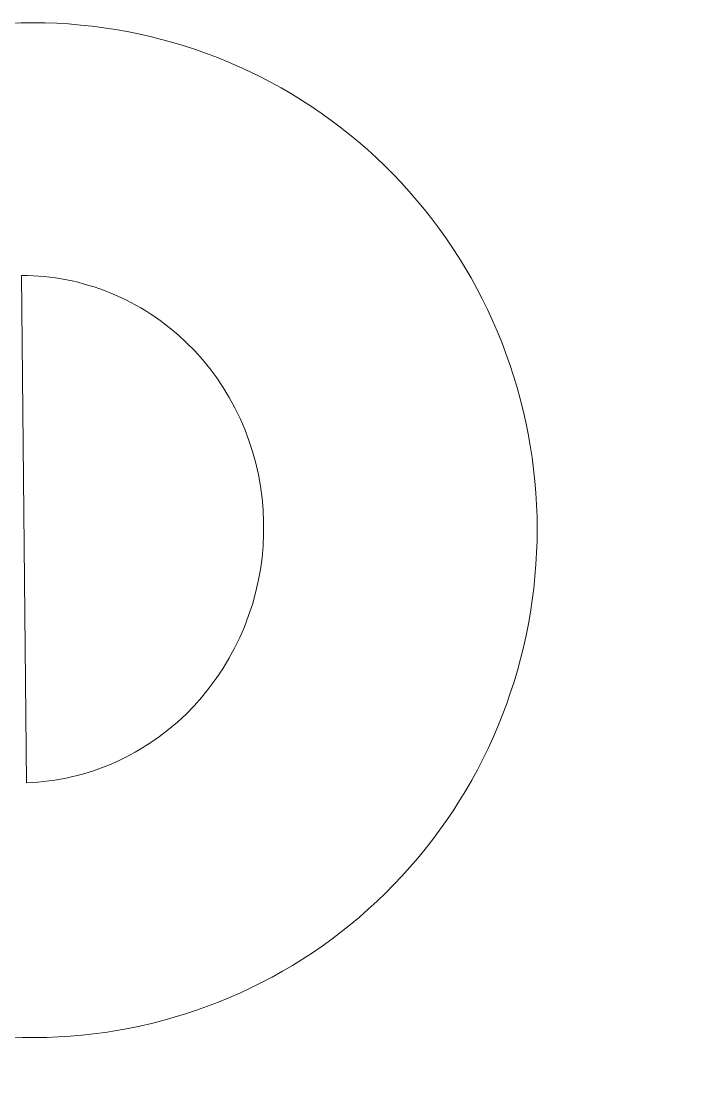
# Model space of a CAD drawing. Header units: inches. Extents: x 542787 to 543192, y 9574025 to 9574373.
# Drawn here: x 543040.66929 to 543040.67903, y 9574119.62879 to 9574119.64435 of the extents above; entities that cross this region are included whole.
import ezdxf

# ---------------------------------------------------------------- set-up
doc = ezdxf.new("R2010")
doc.units = ezdxf.units.IN
doc.header["$MEASUREMENT"] = 0
doc.layers.add('I-ARQ', color=8, linetype='Continuous')
doc.layers.add('I-ESGOTO', color=6, linetype='Continuous')

# ---------------------------------------------------------------- blocks, each defined once
blk = doc.blocks.new('*U158')
at = {"color": 2}
blk.add_wipeout([(0.020128, 0.020128), (1.455773, -1.415517), (1.415517, -1.455773), (-0.020128, -0.020128)], dxfattribs=at)

msp = doc.modelspace()

# ---------------------------------------------------------------- linework, layer by layer
at = {"layer": 'I-ARQ', "lineweight": 5}
for points, knots in [([(543040.669489, 9574119.629494), (543040.669489, 9574119.629494), (543040.669311, 9574119.629495), (543040.669311, 9574119.629495), (543040.669311, 9574119.629495), (543040.669311, 9574119.629495), (543040.669134, 9574119.629501), (543040.669134, 9574119.629501), (543040.669134, 9574119.629501), (543040.669134, 9574119.629501), (543040.668957, 9574119.629511), (543040.668957, 9574119.629511), (543040.668957, 9574119.629511), (543040.668957, 9574119.629511), (543040.66878, 9574119.629526), (543040.66878, 9574119.629526), (543040.66878, 9574119.629526), (543040.66878, 9574119.629526), (543040.668604, 9574119.629544), (543040.668604, 9574119.629544), (543040.668604, 9574119.629544), (543040.668604, 9574119.629544), (543040.668429, 9574119.629567), (543040.668429, 9574119.629567), (543040.668429, 9574119.629567), (543040.668429, 9574119.629567), (543040.668253, 9574119.629594), (543040.668253, 9574119.629594), (543040.668253, 9574119.629594), (543040.668253, 9574119.629594), (543040.668078, 9574119.629625), (543040.668078, 9574119.629625), (543040.668078, 9574119.629625), (543040.668078, 9574119.629625), (543040.667904, 9574119.629661), (543040.667904, 9574119.629661), (543040.667904, 9574119.629661), (543040.667904, 9574119.629661), (543040.667731, 9574119.629699), (543040.667731, 9574119.629699), (543040.667731, 9574119.629699), (543040.667731, 9574119.629699), (543040.667559, 9574119.629744), (543040.667559, 9574119.629744), (543040.667559, 9574119.629744), (543040.667559, 9574119.629744), (543040.667388, 9574119.629792), (543040.667388, 9574119.629792), (543040.667388, 9574119.629792), (543040.667388, 9574119.629792), (543040.667218, 9574119.629843), (543040.667218, 9574119.629843), (543040.667218, 9574119.629843), (543040.667218, 9574119.629843), (543040.66705, 9574119.629899), (543040.66705, 9574119.629899), (543040.66705, 9574119.629899), (543040.66705, 9574119.629899), (543040.666883, 9574119.629959), (543040.666883, 9574119.629959), (543040.666883, 9574119.629959), (543040.666883, 9574119.629959), (543040.666717, 9574119.630022), (543040.666717, 9574119.630022), (543040.666717, 9574119.630022), (543040.666717, 9574119.630022), (543040.666553, 9574119.63009), (543040.666553, 9574119.63009), (543040.666553, 9574119.63009), (543040.666553, 9574119.63009), (543040.666391, 9574119.630161), (543040.666391, 9574119.630161), (543040.666391, 9574119.630161), (543040.666391, 9574119.630161), (543040.666231, 9574119.630237), (543040.666231, 9574119.630237), (543040.666231, 9574119.630237), (543040.666231, 9574119.630237), (543040.666072, 9574119.630316), (543040.666072, 9574119.630316), (543040.666072, 9574119.630316), (543040.666072, 9574119.630316), (543040.665916, 9574119.630398), (543040.665916, 9574119.630398), (543040.665916, 9574119.630398), (543040.665916, 9574119.630398), (543040.665761, 9574119.630485), (543040.665761, 9574119.630485), (543040.665761, 9574119.630485), (543040.665761, 9574119.630485), (543040.665609, 9574119.630575), (543040.665609, 9574119.630575), (543040.665609, 9574119.630575), (543040.665609, 9574119.630575), (543040.665458, 9574119.630669), (543040.665458, 9574119.630669), (543040.665458, 9574119.630669), (543040.665458, 9574119.630669), (543040.66531, 9574119.630766), (543040.66531, 9574119.630766), (543040.66531, 9574119.630766), (543040.66531, 9574119.630766), (543040.665165, 9574119.630866), (543040.665165, 9574119.630866), (543040.665165, 9574119.630866), (543040.665165, 9574119.630866), (543040.665022, 9574119.63097), (543040.665022, 9574119.63097), (543040.665022, 9574119.63097), (543040.665022, 9574119.63097), (543040.664882, 9574119.631077), (543040.664882, 9574119.631077), (543040.664882, 9574119.631077), (543040.664882, 9574119.631077), (543040.664745, 9574119.631187), (543040.664745, 9574119.631187), (543040.664745, 9574119.631187), (543040.664745, 9574119.631187), (543040.664609, 9574119.631301), (543040.664609, 9574119.631301), (543040.664609, 9574119.631301), (543040.664609, 9574119.631301), (543040.664478, 9574119.631417), (543040.664478, 9574119.631417), (543040.664478, 9574119.631417), (543040.664478, 9574119.631417), (543040.664349, 9574119.631536), (543040.664349, 9574119.631536), (543040.664349, 9574119.631536), (543040.664349, 9574119.631536), (543040.664222, 9574119.631658), (543040.664222, 9574119.631658), (543040.664222, 9574119.631658), (543040.664222, 9574119.631658), (543040.664099, 9574119.631783), (543040.664099, 9574119.631783), (543040.664099, 9574119.631783), (543040.664099, 9574119.631783), (543040.663979, 9574119.631911), (543040.663979, 9574119.631911), (543040.663979, 9574119.631911), (543040.663979, 9574119.631911), (543040.663862, 9574119.632041), (543040.663862, 9574119.632041), (543040.663862, 9574119.632041), (543040.663862, 9574119.632041), (543040.663749, 9574119.632175), (543040.663749, 9574119.632175), (543040.663749, 9574119.632175), (543040.663749, 9574119.632175), (543040.663638, 9574119.632309), (543040.663638, 9574119.632309), (543040.663638, 9574119.632309), (543040.663638, 9574119.632309), (543040.663531, 9574119.632447), (543040.663531, 9574119.632447), (543040.663531, 9574119.632447), (543040.663531, 9574119.632447), (543040.663427, 9574119.632587), (543040.663427, 9574119.632587), (543040.663427, 9574119.632587), (543040.663427, 9574119.632587), (543040.663327, 9574119.63273), (543040.663327, 9574119.63273), (543040.663327, 9574119.63273), (543040.663327, 9574119.63273), (543040.66323, 9574119.632875), (543040.66323, 9574119.632875), (543040.66323, 9574119.632875), (543040.66323, 9574119.632875), (543040.663137, 9574119.63302), (543040.663137, 9574119.63302), (543040.663137, 9574119.63302), (543040.663137, 9574119.63302), (543040.663047, 9574119.633169), (543040.663047, 9574119.633169), (543040.663047, 9574119.633169), (543040.663047, 9574119.633169), (543040.662961, 9574119.63332), (543040.662961, 9574119.63332), (543040.662961, 9574119.63332), (543040.662961, 9574119.63332), (543040.662879, 9574119.633471), (543040.662879, 9574119.633471), (543040.662879, 9574119.633471), (543040.662879, 9574119.633471), (543040.6628, 9574119.633625), (543040.6628, 9574119.633625), (543040.6628, 9574119.633625), (543040.6628, 9574119.633625), (543040.662724, 9574119.63378), (543040.662724, 9574119.63378), (543040.662724, 9574119.63378), (543040.662724, 9574119.63378), (543040.662653, 9574119.633937), (543040.662653, 9574119.633937), (543040.662653, 9574119.633937), (543040.662653, 9574119.633937), (543040.662585, 9574119.634095), (543040.662585, 9574119.634095), (543040.662585, 9574119.634095), (543040.662585, 9574119.634095), (543040.662521, 9574119.634256), (543040.662521, 9574119.634256), (543040.662521, 9574119.634256), (543040.662521, 9574119.634256), (543040.662461, 9574119.634416), (543040.662461, 9574119.634416), (543040.662461, 9574119.634416), (543040.662461, 9574119.634416), (543040.662405, 9574119.634578), (543040.662405, 9574119.634578), (543040.662405, 9574119.634578), (543040.662405, 9574119.634578), (543040.662352, 9574119.634742), (543040.662352, 9574119.634742), (543040.662352, 9574119.634742), (543040.662352, 9574119.634742), (543040.662303, 9574119.634906), (543040.662303, 9574119.634906), (543040.662303, 9574119.634906), (543040.662303, 9574119.634906), (543040.662259, 9574119.635071), (543040.662259, 9574119.635071), (543040.662259, 9574119.635071), (543040.662259, 9574119.635071), (543040.662218, 9574119.635237), (543040.662218, 9574119.635237), (543040.662218, 9574119.635237), (543040.662218, 9574119.635237), (543040.662181, 9574119.635404), (543040.662181, 9574119.635404), (543040.662181, 9574119.635404), (543040.662181, 9574119.635404), (543040.662148, 9574119.635571), (543040.662148, 9574119.635571), (543040.662148, 9574119.635571), (543040.662148, 9574119.635571), (543040.662119, 9574119.63574), (543040.662119, 9574119.63574), (543040.662119, 9574119.63574), (543040.662119, 9574119.63574), (543040.662093, 9574119.635908), (543040.662093, 9574119.635908), (543040.662093, 9574119.635908), (543040.662093, 9574119.635908), (543040.662071, 9574119.636077), (543040.662071, 9574119.636077), (543040.662071, 9574119.636077), (543040.662071, 9574119.636077), (543040.662054, 9574119.636247), (543040.662054, 9574119.636247), (543040.662054, 9574119.636247), (543040.662054, 9574119.636247), (543040.662041, 9574119.636417), (543040.662041, 9574119.636417), (543040.662041, 9574119.636417), (543040.662041, 9574119.636417), (543040.662031, 9574119.636586), (543040.662031, 9574119.636586), (543040.662031, 9574119.636586), (543040.662031, 9574119.636586), (543040.662025, 9574119.636756), (543040.662025, 9574119.636756), (543040.662025, 9574119.636756), (543040.662025, 9574119.636756), (543040.662023, 9574119.636927), (543040.662023, 9574119.636927), (543040.662023, 9574119.636927), (543040.662023, 9574119.636927), (543040.662025, 9574119.637097), (543040.662025, 9574119.637097), (543040.662025, 9574119.637097), (543040.662025, 9574119.637097), (543040.662031, 9574119.637267), (543040.662031, 9574119.637267), (543040.662031, 9574119.637267), (543040.662031, 9574119.637267), (543040.662041, 9574119.637436), (543040.662041, 9574119.637436), (543040.662041, 9574119.637436), (543040.662041, 9574119.637436), (543040.662055, 9574119.637605), (543040.662055, 9574119.637605), (543040.662055, 9574119.637605), (543040.662055, 9574119.637605), (543040.662073, 9574119.637775), (543040.662073, 9574119.637775), (543040.662073, 9574119.637775), (543040.662073, 9574119.637775), (543040.662094, 9574119.637944), (543040.662094, 9574119.637944), (543040.662094, 9574119.637944), (543040.662094, 9574119.637944), (543040.66212, 9574119.638112), (543040.66212, 9574119.638112), (543040.66212, 9574119.638112), (543040.66212, 9574119.638112), (543040.66215, 9574119.63828), (543040.66215, 9574119.63828), (543040.66215, 9574119.63828), (543040.66215, 9574119.63828), (543040.662183, 9574119.638446), (543040.662183, 9574119.638446), (543040.662183, 9574119.638446), (543040.662183, 9574119.638446), (543040.66222, 9574119.638613), (543040.66222, 9574119.638613), (543040.66222, 9574119.638613), (543040.66222, 9574119.638613), (543040.662261, 9574119.638777), (543040.662261, 9574119.638777), (543040.662261, 9574119.638777), (543040.662261, 9574119.638777), (543040.662307, 9574119.638942), (543040.662307, 9574119.638942), (543040.662307, 9574119.638942), (543040.662307, 9574119.638942), (543040.662356, 9574119.639106), (543040.662356, 9574119.639106), (543040.662356, 9574119.639106), (543040.662356, 9574119.639106), (543040.662408, 9574119.639268), (543040.662408, 9574119.639268), (543040.662408, 9574119.639268), (543040.662408, 9574119.639268), (543040.662464, 9574119.639429), (543040.662464, 9574119.639429), (543040.662464, 9574119.639429), (543040.662464, 9574119.639429), (543040.662524, 9574119.63959), (543040.662524, 9574119.63959), (543040.662524, 9574119.63959), (543040.662524, 9574119.63959), (543040.662588, 9574119.639748), (543040.662588, 9574119.639748), (543040.662588, 9574119.639748), (543040.662588, 9574119.639748), (543040.662656, 9574119.639906), (543040.662656, 9574119.639906), (543040.662656, 9574119.639906), (543040.662656, 9574119.639906), (543040.662727, 9574119.640062), (543040.662727, 9574119.640062), (543040.662727, 9574119.640062), (543040.662727, 9574119.640062), (543040.662802, 9574119.640215), (543040.662802, 9574119.640215), (543040.662802, 9574119.640215), (543040.662802, 9574119.640215), (543040.662881, 9574119.640368), (543040.662881, 9574119.640368), (543040.662881, 9574119.640368), (543040.662881, 9574119.640368), (543040.662962, 9574119.640519), (543040.662962, 9574119.640519), (543040.662962, 9574119.640519), (543040.662962, 9574119.640519), (543040.663048, 9574119.640668), (543040.663048, 9574119.640668), (543040.663048, 9574119.640668), (543040.663048, 9574119.640668), (543040.663138, 9574119.640816), (543040.663138, 9574119.640816), (543040.663138, 9574119.640816), (543040.663138, 9574119.640816), (543040.66323, 9574119.640961), (543040.66323, 9574119.640961), (543040.66323, 9574119.640961), (543040.66323, 9574119.640961), (543040.663327, 9574119.641104), (543040.663327, 9574119.641104), (543040.663327, 9574119.641104), (543040.663327, 9574119.641104), (543040.663426, 9574119.641246), (543040.663426, 9574119.641246), (543040.663426, 9574119.641246), (543040.663426, 9574119.641246), (543040.66353, 9574119.641385), (543040.66353, 9574119.641385), (543040.66353, 9574119.641385), (543040.66353, 9574119.641385), (543040.663635, 9574119.641522), (543040.663635, 9574119.641522), (543040.663635, 9574119.641522), (543040.663635, 9574119.641522), (543040.663746, 9574119.641655), (543040.663746, 9574119.641655), (543040.663746, 9574119.641655), (543040.663746, 9574119.641655), (543040.663858, 9574119.641788), (543040.663858, 9574119.641788), (543040.663858, 9574119.641788), (543040.663858, 9574119.641788), (543040.663975, 9574119.641917), (543040.663975, 9574119.641917), (543040.663975, 9574119.641917), (543040.663975, 9574119.641917), (543040.664094, 9574119.642044), (543040.664094, 9574119.642044), (543040.664094, 9574119.642044), (543040.664094, 9574119.642044), (543040.664216, 9574119.642168), (543040.664216, 9574119.642168), (543040.664216, 9574119.642168), (543040.664216, 9574119.642168), (543040.664341, 9574119.642289), (543040.664341, 9574119.642289), (543040.664341, 9574119.642289), (543040.664341, 9574119.642289), (543040.66447, 9574119.642407), (543040.66447, 9574119.642407), (543040.66447, 9574119.642407), (543040.66447, 9574119.642407), (543040.6646, 9574119.642523), (543040.6646, 9574119.642523), (543040.6646, 9574119.642523), (543040.6646, 9574119.642523), (543040.664735, 9574119.642636), (543040.664735, 9574119.642636), (543040.664735, 9574119.642636), (543040.664735, 9574119.642636), (543040.664872, 9574119.642746), (543040.664872, 9574119.642746), (543040.664872, 9574119.642746), (543040.664872, 9574119.642746), (543040.665011, 9574119.642851), (543040.665011, 9574119.642851), (543040.665011, 9574119.642851), (543040.665011, 9574119.642851), (543040.665153, 9574119.642955), (543040.665153, 9574119.642955), (543040.665153, 9574119.642955), (543040.665153, 9574119.642955), (543040.665297, 9574119.643055), (543040.665297, 9574119.643055), (543040.665297, 9574119.643055), (543040.665297, 9574119.643055), (543040.665444, 9574119.643152), (543040.665444, 9574119.643152), (543040.665444, 9574119.643152), (543040.665444, 9574119.643152), (543040.665594, 9574119.643244), (543040.665594, 9574119.643244), (543040.665594, 9574119.643244), (543040.665594, 9574119.643244), (543040.665745, 9574119.643334), (543040.665745, 9574119.643334), (543040.665745, 9574119.643334), (543040.665745, 9574119.643334), (543040.665899, 9574119.643421), (543040.665899, 9574119.643421), (543040.665899, 9574119.643421), (543040.665899, 9574119.643421), (543040.666055, 9574119.643504), (543040.666055, 9574119.643504), (543040.666055, 9574119.643504), (543040.666055, 9574119.643504), (543040.666213, 9574119.643583), (543040.666213, 9574119.643583), (543040.666213, 9574119.643583), (543040.666213, 9574119.643583), (543040.666373, 9574119.643658), (543040.666373, 9574119.643658), (543040.666373, 9574119.643658), (543040.666373, 9574119.643658), (543040.666534, 9574119.64373), (543040.666534, 9574119.64373), (543040.666534, 9574119.64373), (543040.666534, 9574119.64373), (543040.666698, 9574119.643797), (543040.666698, 9574119.643797), (543040.666698, 9574119.643797), (543040.666698, 9574119.643797), (543040.666863, 9574119.643861), (543040.666863, 9574119.643861), (543040.666863, 9574119.643861), (543040.666863, 9574119.643861), (543040.66703, 9574119.643921), (543040.66703, 9574119.643921), (543040.66703, 9574119.643921), (543040.66703, 9574119.643921), (543040.667198, 9574119.643977), (543040.667198, 9574119.643977), (543040.667198, 9574119.643977), (543040.667198, 9574119.643977), (543040.667367, 9574119.644029), (543040.667367, 9574119.644029), (543040.667367, 9574119.644029), (543040.667367, 9574119.644029), (543040.667538, 9574119.644077), (543040.667538, 9574119.644077), (543040.667538, 9574119.644077), (543040.667538, 9574119.644077), (543040.66771, 9574119.644121), (543040.66771, 9574119.644121), (543040.66771, 9574119.644121), (543040.66771, 9574119.644121), (543040.667882, 9574119.644161), (543040.667882, 9574119.644161), (543040.667882, 9574119.644161), (543040.667882, 9574119.644161), (543040.668057, 9574119.644197), (543040.668057, 9574119.644197), (543040.668057, 9574119.644197), (543040.668057, 9574119.644197), (543040.668232, 9574119.644228), (543040.668232, 9574119.644228), (543040.668232, 9574119.644228), (543040.668232, 9574119.644228), (543040.668406, 9574119.644256), (543040.668406, 9574119.644256), (543040.668406, 9574119.644256), (543040.668406, 9574119.644256), (543040.668582, 9574119.644279), (543040.668582, 9574119.644279), (543040.668582, 9574119.644279), (543040.668582, 9574119.644279), (543040.668759, 9574119.644298), (543040.668759, 9574119.644298), (543040.668759, 9574119.644298), (543040.668759, 9574119.644298), (543040.668936, 9574119.644314), (543040.668936, 9574119.644314), (543040.668936, 9574119.644314), (543040.668936, 9574119.644314), (543040.669113, 9574119.644324), (543040.669113, 9574119.644324), (543040.669113, 9574119.644324), (543040.669113, 9574119.644324), (543040.66929, 9574119.644331), (543040.66929, 9574119.644331), (543040.66929, 9574119.644331), (543040.66929, 9574119.644331), (543040.669468, 9574119.644333), (543040.669468, 9574119.644333)], [0, 0, 0, 0, 0.007463, 0.007463, 0.007463, 0.007463, 0.014925, 0.014925, 0.014925, 0.014925, 0.022388, 0.022388, 0.022388, 0.022388, 0.029851, 0.029851, 0.029851, 0.029851, 0.037313, 0.037313, 0.037313, 0.037313, 0.044776, 0.044776, 0.044776, 0.044776, 0.052239, 0.052239, 0.052239, 0.052239, 0.059701, 0.059701, 0.059701, 0.059701, 0.067164, 0.067164, 0.067164, 0.067164, 0.074627, 0.074627, 0.074627, 0.074627, 0.08209, 0.08209, 0.08209, 0.08209, 0.089552, 0.089552, 0.089552, 0.089552, 0.097015, 0.097015, 0.097015, 0.097015, 0.104478, 0.104478, 0.104478, 0.104478, 0.11194, 0.11194, 0.11194, 0.11194, 0.119403, 0.119403, 0.119403, 0.119403, 0.126866, 0.126866, 0.126866, 0.126866, 0.134328, 0.134328, 0.134328, 0.134328, 0.141791, 0.141791, 0.141791, 0.141791, 0.149254, 0.149254, 0.149254, 0.149254, 0.156716, 0.156716, 0.156716, 0.156716, 0.164179, 0.164179, 0.164179, 0.164179, 0.171642, 0.171642, 0.171642, 0.171642, 0.179104, 0.179104, 0.179104, 0.179104, 0.186567, 0.186567, 0.186567, 0.186567, 0.19403, 0.19403, 0.19403, 0.19403, 0.201493, 0.201493, 0.201493, 0.201493, 0.208955, 0.208955, 0.208955, 0.208955, 0.216418, 0.216418, 0.216418, 0.216418, 0.223881, 0.223881, 0.223881, 0.223881, 0.231343, 0.231343, 0.231343, 0.231343, 0.238806, 0.238806, 0.238806, 0.238806, 0.246269, 0.246269, 0.246269, 0.246269, 0.253731, 0.253731, 0.253731, 0.253731, 0.261194, 0.261194, 0.261194, 0.261194, 0.268657, 0.268657, 0.268657, 0.268657, 0.276119, 0.276119, 0.276119, 0.276119, 0.283582, 0.283582, 0.283582, 0.283582, 0.291045, 0.291045, 0.291045, 0.291045, 0.298507, 0.298507, 0.298507, 0.298507, 0.30597, 0.30597, 0.30597, 0.30597, 0.313433, 0.313433, 0.313433, 0.313433, 0.320896, 0.320896, 0.320896, 0.320896, 0.328358, 0.328358, 0.328358, 0.328358, 0.335821, 0.335821, 0.335821, 0.335821, 0.343284, 0.343284, 0.343284, 0.343284, 0.350746, 0.350746, 0.350746, 0.350746, 0.358209, 0.358209, 0.358209, 0.358209, 0.365672, 0.365672, 0.365672, 0.365672, 0.373134, 0.373134, 0.373134, 0.373134, 0.380597, 0.380597, 0.380597, 0.380597, 0.38806, 0.38806, 0.38806, 0.38806, 0.395522, 0.395522, 0.395522, 0.395522, 0.402985, 0.402985, 0.402985, 0.402985, 0.410448, 0.410448, 0.410448, 0.410448, 0.41791, 0.41791, 0.41791, 0.41791, 0.425373, 0.425373, 0.425373, 0.425373, 0.432836, 0.432836, 0.432836, 0.432836, 0.440299, 0.440299, 0.440299, 0.440299, 0.447761, 0.447761, 0.447761, 0.447761, 0.455224, 0.455224, 0.455224, 0.455224, 0.462687, 0.462687, 0.462687, 0.462687, 0.470149, 0.470149, 0.470149, 0.470149, 0.477612, 0.477612, 0.477612, 0.477612, 0.485075, 0.485075, 0.485075, 0.485075, 0.492537, 0.492537, 0.492537, 0.492537, 0.5, 0.5, 0.5, 0.5, 0.507463, 0.507463, 0.507463, 0.507463, 0.514925, 0.514925, 0.514925, 0.514925, 0.522388, 0.522388, 0.522388, 0.522388, 0.529851, 0.529851, 0.529851, 0.529851, 0.537313, 0.537313, 0.537313, 0.537313, 0.544776, 0.544776, 0.544776, 0.544776, 0.552239, 0.552239, 0.552239, 0.552239, 0.559701, 0.559701, 0.559701, 0.559701, 0.567164, 0.567164, 0.567164, 0.567164, 0.574627, 0.574627, 0.574627, 0.574627, 0.58209, 0.58209, 0.58209, 0.58209, 0.589552, 0.589552, 0.589552, 0.589552, 0.597015, 0.597015, 0.597015, 0.597015, 0.604478, 0.604478, 0.604478, 0.604478, 0.61194, 0.61194, 0.61194, 0.61194, 0.619403, 0.619403, 0.619403, 0.619403, 0.626866, 0.626866, 0.626866, 0.626866, 0.634328, 0.634328, 0.634328, 0.634328, 0.641791, 0.641791, 0.641791, 0.641791, 0.649254, 0.649254, 0.649254, 0.649254, 0.656716, 0.656716, 0.656716, 0.656716, 0.664179, 0.664179, 0.664179, 0.664179, 0.671642, 0.671642, 0.671642, 0.671642, 0.679104, 0.679104, 0.679104, 0.679104, 0.686567, 0.686567, 0.686567, 0.686567, 0.69403, 0.69403, 0.69403, 0.69403, 0.701493, 0.701493, 0.701493, 0.701493, 0.708955, 0.708955, 0.708955, 0.708955, 0.716418, 0.716418, 0.716418, 0.716418, 0.723881, 0.723881, 0.723881, 0.723881, 0.731343, 0.731343, 0.731343, 0.731343, 0.738806, 0.738806, 0.738806, 0.738806, 0.746269, 0.746269, 0.746269, 0.746269, 0.753731, 0.753731, 0.753731, 0.753731, 0.761194, 0.761194, 0.761194, 0.761194, 0.768657, 0.768657, 0.768657, 0.768657, 0.776119, 0.776119, 0.776119, 0.776119, 0.783582, 0.783582, 0.783582, 0.783582, 0.791045, 0.791045, 0.791045, 0.791045, 0.798507, 0.798507, 0.798507, 0.798507, 0.80597, 0.80597, 0.80597, 0.80597, 0.813433, 0.813433, 0.813433, 0.813433, 0.820896, 0.820896, 0.820896, 0.820896, 0.828358, 0.828358, 0.828358, 0.828358, 0.835821, 0.835821, 0.835821, 0.835821, 0.843284, 0.843284, 0.843284, 0.843284, 0.850746, 0.850746, 0.850746, 0.850746, 0.858209, 0.858209, 0.858209, 0.858209, 0.865672, 0.865672, 0.865672, 0.865672, 0.873134, 0.873134, 0.873134, 0.873134, 0.880597, 0.880597, 0.880597, 0.880597, 0.88806, 0.88806, 0.88806, 0.88806, 0.895522, 0.895522, 0.895522, 0.895522, 0.902985, 0.902985, 0.902985, 0.902985, 0.910448, 0.910448, 0.910448, 0.910448, 0.91791, 0.91791, 0.91791, 0.91791, 0.925373, 0.925373, 0.925373, 0.925373, 0.932836, 0.932836, 0.932836, 0.932836, 0.940299, 0.940299, 0.940299, 0.940299, 0.947761, 0.947761, 0.947761, 0.947761, 0.955224, 0.955224, 0.955224, 0.955224, 0.962687, 0.962687, 0.962687, 0.962687, 0.970149, 0.970149, 0.970149, 0.970149, 0.977612, 0.977612, 0.977612, 0.977612, 0.985075, 0.985075, 0.985075, 0.985075, 0.992537, 0.992537, 0.992537, 0.992537, 1, 1, 1, 1]), ([(543040.669468, 9574119.644333), (543040.669468, 9574119.644333), (543040.669641, 9574119.644331), (543040.669641, 9574119.644331), (543040.669641, 9574119.644331), (543040.669641, 9574119.644331), (543040.669813, 9574119.644325), (543040.669813, 9574119.644325), (543040.669813, 9574119.644325), (543040.669813, 9574119.644325), (543040.669986, 9574119.644315), (543040.669986, 9574119.644315), (543040.669986, 9574119.644315), (543040.669986, 9574119.644315), (543040.670158, 9574119.6443), (543040.670158, 9574119.6443), (543040.670158, 9574119.6443), (543040.670158, 9574119.6443), (543040.670329, 9574119.644283), (543040.670329, 9574119.644283), (543040.670329, 9574119.644283), (543040.670329, 9574119.644283), (543040.670501, 9574119.64426), (543040.670501, 9574119.64426), (543040.670501, 9574119.64426), (543040.670501, 9574119.64426), (543040.670672, 9574119.644235), (543040.670672, 9574119.644235), (543040.670672, 9574119.644235), (543040.670672, 9574119.644235), (543040.670841, 9574119.644205), (543040.670841, 9574119.644205), (543040.670841, 9574119.644205), (543040.670841, 9574119.644205), (543040.67101, 9574119.64417), (543040.67101, 9574119.64417), (543040.67101, 9574119.64417), (543040.67101, 9574119.64417), (543040.67118, 9574119.644132), (543040.67118, 9574119.644132), (543040.67118, 9574119.644132), (543040.67118, 9574119.644132), (543040.671347, 9574119.64409), (543040.671347, 9574119.64409), (543040.671347, 9574119.64409), (543040.671347, 9574119.64409), (543040.671513, 9574119.644045), (543040.671513, 9574119.644045), (543040.671513, 9574119.644045), (543040.671513, 9574119.644045), (543040.671678, 9574119.643996), (543040.671678, 9574119.643996), (543040.671678, 9574119.643996), (543040.671678, 9574119.643996), (543040.671842, 9574119.643941), (543040.671842, 9574119.643941), (543040.671842, 9574119.643941), (543040.671842, 9574119.643941), (543040.672005, 9574119.643884), (543040.672005, 9574119.643884), (543040.672005, 9574119.643884), (543040.672005, 9574119.643884), (543040.672166, 9574119.643823), (543040.672166, 9574119.643823), (543040.672166, 9574119.643823), (543040.672166, 9574119.643823), (543040.672326, 9574119.643758), (543040.672326, 9574119.643758), (543040.672326, 9574119.643758), (543040.672326, 9574119.643758), (543040.672484, 9574119.643689), (543040.672484, 9574119.643689), (543040.672484, 9574119.643689), (543040.672484, 9574119.643689), (543040.672641, 9574119.643617), (543040.672641, 9574119.643617), (543040.672641, 9574119.643617), (543040.672641, 9574119.643617), (543040.672796, 9574119.643541), (543040.672796, 9574119.643541), (543040.672796, 9574119.643541), (543040.672796, 9574119.643541), (543040.672948, 9574119.643461), (543040.672948, 9574119.643461), (543040.672948, 9574119.643461), (543040.672948, 9574119.643461), (543040.673099, 9574119.643379), (543040.673099, 9574119.643379), (543040.673099, 9574119.643379), (543040.673099, 9574119.643379), (543040.673248, 9574119.643292), (543040.673248, 9574119.643292), (543040.673248, 9574119.643292), (543040.673248, 9574119.643292), (543040.673395, 9574119.643202), (543040.673395, 9574119.643202), (543040.673395, 9574119.643202), (543040.673395, 9574119.643202), (543040.67354, 9574119.643109), (543040.67354, 9574119.643109), (543040.67354, 9574119.643109), (543040.67354, 9574119.643109), (543040.673682, 9574119.643011), (543040.673682, 9574119.643011), (543040.673682, 9574119.643011), (543040.673682, 9574119.643011), (543040.673823, 9574119.64291), (543040.673823, 9574119.64291), (543040.673823, 9574119.64291), (543040.673823, 9574119.64291), (543040.673961, 9574119.642807), (543040.673961, 9574119.642807), (543040.673961, 9574119.642807), (543040.673961, 9574119.642807), (543040.674096, 9574119.6427), (543040.674096, 9574119.6427), (543040.674096, 9574119.6427), (543040.674096, 9574119.6427), (543040.674229, 9574119.64259), (543040.674229, 9574119.64259), (543040.674229, 9574119.64259), (543040.674229, 9574119.64259), (543040.674359, 9574119.642478), (543040.674359, 9574119.642478), (543040.674359, 9574119.642478), (543040.674359, 9574119.642478), (543040.674487, 9574119.642361), (543040.674487, 9574119.642361), (543040.674487, 9574119.642361), (543040.674487, 9574119.642361), (543040.674612, 9574119.642242), (543040.674612, 9574119.642242), (543040.674612, 9574119.642242), (543040.674612, 9574119.642242), (543040.674734, 9574119.642119), (543040.674734, 9574119.642119), (543040.674734, 9574119.642119), (543040.674734, 9574119.642119), (543040.674853, 9574119.641995), (543040.674853, 9574119.641995), (543040.674853, 9574119.641995), (543040.674853, 9574119.641995), (543040.67497, 9574119.641867), (543040.67497, 9574119.641867), (543040.67497, 9574119.641867), (543040.67497, 9574119.641867), (543040.675084, 9574119.641736), (543040.675084, 9574119.641736), (543040.675084, 9574119.641736), (543040.675084, 9574119.641736), (543040.675194, 9574119.641603), (543040.675194, 9574119.641603), (543040.675194, 9574119.641603), (543040.675194, 9574119.641603), (543040.675301, 9574119.641467), (543040.675301, 9574119.641467), (543040.675301, 9574119.641467), (543040.675301, 9574119.641467), (543040.675405, 9574119.641328), (543040.675405, 9574119.641328), (543040.675405, 9574119.641328), (543040.675405, 9574119.641328), (543040.675505, 9574119.641188), (543040.675505, 9574119.641188), (543040.675505, 9574119.641188), (543040.675505, 9574119.641188), (543040.675603, 9574119.641044), (543040.675603, 9574119.641044), (543040.675603, 9574119.641044), (543040.675603, 9574119.641044), (543040.675697, 9574119.640898), (543040.675697, 9574119.640898), (543040.675697, 9574119.640898), (543040.675697, 9574119.640898), (543040.675788, 9574119.640751), (543040.675788, 9574119.640751), (543040.675788, 9574119.640751), (543040.675788, 9574119.640751), (543040.675875, 9574119.640601), (543040.675875, 9574119.640601), (543040.675875, 9574119.640601), (543040.675875, 9574119.640601), (543040.675959, 9574119.640449), (543040.675959, 9574119.640449), (543040.675959, 9574119.640449), (543040.675959, 9574119.640449), (543040.67604, 9574119.640295), (543040.67604, 9574119.640295), (543040.67604, 9574119.640295), (543040.67604, 9574119.640295), (543040.676116, 9574119.640139), (543040.676116, 9574119.640139), (543040.676116, 9574119.640139), (543040.676116, 9574119.640139), (543040.676189, 9574119.639981), (543040.676189, 9574119.639981), (543040.676189, 9574119.639981), (543040.676189, 9574119.639981), (543040.676259, 9574119.639821), (543040.676259, 9574119.639821), (543040.676259, 9574119.639821), (543040.676259, 9574119.639821), (543040.676324, 9574119.639661), (543040.676324, 9574119.639661), (543040.676324, 9574119.639661), (543040.676324, 9574119.639661), (543040.676386, 9574119.639497), (543040.676386, 9574119.639497), (543040.676386, 9574119.639497), (543040.676386, 9574119.639497), (543040.676444, 9574119.639334), (543040.676444, 9574119.639334), (543040.676444, 9574119.639334), (543040.676444, 9574119.639334), (543040.676498, 9574119.639168), (543040.676498, 9574119.639168), (543040.676498, 9574119.639168), (543040.676498, 9574119.639168), (543040.676548, 9574119.639001), (543040.676548, 9574119.639001), (543040.676548, 9574119.639001), (543040.676548, 9574119.639001), (543040.676595, 9574119.638833), (543040.676595, 9574119.638833), (543040.676595, 9574119.638833), (543040.676595, 9574119.638833), (543040.676637, 9574119.638664), (543040.676637, 9574119.638664), (543040.676637, 9574119.638664), (543040.676637, 9574119.638664), (543040.676676, 9574119.638493), (543040.676676, 9574119.638493), (543040.676676, 9574119.638493), (543040.676676, 9574119.638493), (543040.676711, 9574119.638323), (543040.676711, 9574119.638323), (543040.676711, 9574119.638323), (543040.676711, 9574119.638323), (543040.676742, 9574119.638151), (543040.676742, 9574119.638151), (543040.676742, 9574119.638151), (543040.676742, 9574119.638151), (543040.676769, 9574119.637978), (543040.676769, 9574119.637978), (543040.676769, 9574119.637978), (543040.676769, 9574119.637978), (543040.676791, 9574119.637805), (543040.676791, 9574119.637805), (543040.676791, 9574119.637805), (543040.676791, 9574119.637805), (543040.67681, 9574119.637631), (543040.67681, 9574119.637631), (543040.67681, 9574119.637631), (543040.67681, 9574119.637631), (543040.676824, 9574119.637457), (543040.676824, 9574119.637457), (543040.676824, 9574119.637457), (543040.676824, 9574119.637457), (543040.676834, 9574119.637283), (543040.676834, 9574119.637283), (543040.676834, 9574119.637283), (543040.676834, 9574119.637283), (543040.676841, 9574119.637108), (543040.676841, 9574119.637108), (543040.676841, 9574119.637108), (543040.676841, 9574119.637108), (543040.676843, 9574119.636933), (543040.676843, 9574119.636933), (543040.676843, 9574119.636933), (543040.676843, 9574119.636933), (543040.676841, 9574119.636758), (543040.676841, 9574119.636758), (543040.676841, 9574119.636758), (543040.676841, 9574119.636758), (543040.676835, 9574119.636584), (543040.676835, 9574119.636584), (543040.676835, 9574119.636584), (543040.676835, 9574119.636584), (543040.676825, 9574119.636409), (543040.676825, 9574119.636409), (543040.676825, 9574119.636409), (543040.676825, 9574119.636409), (543040.676811, 9574119.636234), (543040.676811, 9574119.636234), (543040.676811, 9574119.636234), (543040.676811, 9574119.636234), (543040.676793, 9574119.636061), (543040.676793, 9574119.636061), (543040.676793, 9574119.636061), (543040.676793, 9574119.636061), (543040.676771, 9574119.635887), (543040.676771, 9574119.635887), (543040.676771, 9574119.635887), (543040.676771, 9574119.635887), (543040.676745, 9574119.635715), (543040.676745, 9574119.635715), (543040.676745, 9574119.635715), (543040.676745, 9574119.635715), (543040.676715, 9574119.635542), (543040.676715, 9574119.635542), (543040.676715, 9574119.635542), (543040.676715, 9574119.635542), (543040.676681, 9574119.635371), (543040.676681, 9574119.635371), (543040.676681, 9574119.635371), (543040.676681, 9574119.635371), (543040.676643, 9574119.6352), (543040.676643, 9574119.6352), (543040.676643, 9574119.6352), (543040.676643, 9574119.6352), (543040.6766, 9574119.635031), (543040.6766, 9574119.635031), (543040.6766, 9574119.635031), (543040.6766, 9574119.635031), (543040.676555, 9574119.634863), (543040.676555, 9574119.634863), (543040.676555, 9574119.634863), (543040.676555, 9574119.634863), (543040.676505, 9574119.634695), (543040.676505, 9574119.634695), (543040.676505, 9574119.634695), (543040.676505, 9574119.634695), (543040.67645, 9574119.634529), (543040.67645, 9574119.634529), (543040.67645, 9574119.634529), (543040.67645, 9574119.634529), (543040.676393, 9574119.634365), (543040.676393, 9574119.634365), (543040.676393, 9574119.634365), (543040.676393, 9574119.634365), (543040.676331, 9574119.634201), (543040.676331, 9574119.634201), (543040.676331, 9574119.634201), (543040.676331, 9574119.634201), (543040.676267, 9574119.63404), (543040.676267, 9574119.63404), (543040.676267, 9574119.63404), (543040.676267, 9574119.63404), (543040.676198, 9574119.633879), (543040.676198, 9574119.633879), (543040.676198, 9574119.633879), (543040.676198, 9574119.633879), (543040.676125, 9574119.633721), (543040.676125, 9574119.633721), (543040.676125, 9574119.633721), (543040.676125, 9574119.633721), (543040.676048, 9574119.633565), (543040.676048, 9574119.633565), (543040.676048, 9574119.633565), (543040.676048, 9574119.633565), (543040.675968, 9574119.63341), (543040.675968, 9574119.63341), (543040.675968, 9574119.63341), (543040.675968, 9574119.63341), (543040.675885, 9574119.633257), (543040.675885, 9574119.633257), (543040.675885, 9574119.633257), (543040.675885, 9574119.633257), (543040.675798, 9574119.633106), (543040.675798, 9574119.633106), (543040.675798, 9574119.633106), (543040.675798, 9574119.633106), (543040.675708, 9574119.632958), (543040.675708, 9574119.632958), (543040.675708, 9574119.632958), (543040.675708, 9574119.632958), (543040.675613, 9574119.632811), (543040.675613, 9574119.632811), (543040.675613, 9574119.632811), (543040.675613, 9574119.632811), (543040.675517, 9574119.632668), (543040.675517, 9574119.632668), (543040.675517, 9574119.632668), (543040.675517, 9574119.632668), (543040.675416, 9574119.632526), (543040.675416, 9574119.632526), (543040.675416, 9574119.632526), (543040.675416, 9574119.632526), (543040.675313, 9574119.632386), (543040.675313, 9574119.632386), (543040.675313, 9574119.632386), (543040.675313, 9574119.632386), (543040.675205, 9574119.63225), (543040.675205, 9574119.63225), (543040.675205, 9574119.63225), (543040.675205, 9574119.63225), (543040.675096, 9574119.632116), (543040.675096, 9574119.632116), (543040.675096, 9574119.632116), (543040.675096, 9574119.632116), (543040.674982, 9574119.631984), (543040.674982, 9574119.631984), (543040.674982, 9574119.631984), (543040.674982, 9574119.631984), (543040.674865, 9574119.631855), (543040.674865, 9574119.631855), (543040.674865, 9574119.631855), (543040.674865, 9574119.631855), (543040.674746, 9574119.631729), (543040.674746, 9574119.631729), (543040.674746, 9574119.631729), (543040.674746, 9574119.631729), (543040.674625, 9574119.631607), (543040.674625, 9574119.631607), (543040.674625, 9574119.631607), (543040.674625, 9574119.631607), (543040.6745, 9574119.631487), (543040.6745, 9574119.631487), (543040.6745, 9574119.631487), (543040.6745, 9574119.631487), (543040.674372, 9574119.63137), (543040.674372, 9574119.63137), (543040.674372, 9574119.63137), (543040.674372, 9574119.63137), (543040.674242, 9574119.631255), (543040.674242, 9574119.631255), (543040.674242, 9574119.631255), (543040.674242, 9574119.631255), (543040.67411, 9574119.631145), (543040.67411, 9574119.631145), (543040.67411, 9574119.631145), (543040.67411, 9574119.631145), (543040.673974, 9574119.631037), (543040.673974, 9574119.631037), (543040.673974, 9574119.631037), (543040.673974, 9574119.631037), (543040.673836, 9574119.630933), (543040.673836, 9574119.630933), (543040.673836, 9574119.630933), (543040.673836, 9574119.630933), (543040.673697, 9574119.630831), (543040.673697, 9574119.630831), (543040.673697, 9574119.630831), (543040.673697, 9574119.630831), (543040.673555, 9574119.630734), (543040.673555, 9574119.630734), (543040.673555, 9574119.630734), (543040.673555, 9574119.630734), (543040.67341, 9574119.63064), (543040.67341, 9574119.63064), (543040.67341, 9574119.63064), (543040.67341, 9574119.63064), (543040.673263, 9574119.630549), (543040.673263, 9574119.630549), (543040.673263, 9574119.630549), (543040.673263, 9574119.630549), (543040.673114, 9574119.630462), (543040.673114, 9574119.630462), (543040.673114, 9574119.630462), (543040.673114, 9574119.630462), (543040.672964, 9574119.630377), (543040.672964, 9574119.630377), (543040.672964, 9574119.630377), (543040.672964, 9574119.630377), (543040.67281, 9574119.630297), (543040.67281, 9574119.630297), (543040.67281, 9574119.630297), (543040.67281, 9574119.630297), (543040.672655, 9574119.63022), (543040.672655, 9574119.63022), (543040.672655, 9574119.63022), (543040.672655, 9574119.63022), (543040.6725, 9574119.630148), (543040.6725, 9574119.630148), (543040.6725, 9574119.630148), (543040.6725, 9574119.630148), (543040.672341, 9574119.630078), (543040.672341, 9574119.630078), (543040.672341, 9574119.630078), (543040.672341, 9574119.630078), (543040.672182, 9574119.630012), (543040.672182, 9574119.630012), (543040.672182, 9574119.630012), (543040.672182, 9574119.630012), (543040.672021, 9574119.629951), (543040.672021, 9574119.629951), (543040.672021, 9574119.629951), (543040.672021, 9574119.629951), (543040.671858, 9574119.629893), (543040.671858, 9574119.629893), (543040.671858, 9574119.629893), (543040.671858, 9574119.629893), (543040.671695, 9574119.629839), (543040.671695, 9574119.629839), (543040.671695, 9574119.629839), (543040.671695, 9574119.629839), (543040.67153, 9574119.629789), (543040.67153, 9574119.629789), (543040.67153, 9574119.629789), (543040.67153, 9574119.629789), (543040.671364, 9574119.629742), (543040.671364, 9574119.629742), (543040.671364, 9574119.629742), (543040.671364, 9574119.629742), (543040.671197, 9574119.629699), (543040.671197, 9574119.629699), (543040.671197, 9574119.629699), (543040.671197, 9574119.629699), (543040.671029, 9574119.629662), (543040.671029, 9574119.629662), (543040.671029, 9574119.629662), (543040.671029, 9574119.629662), (543040.67086, 9574119.629626), (543040.67086, 9574119.629626), (543040.67086, 9574119.629626), (543040.67086, 9574119.629626), (543040.670691, 9574119.629596), (543040.670691, 9574119.629596), (543040.670691, 9574119.629596), (543040.670691, 9574119.629596), (543040.670521, 9574119.629569), (543040.670521, 9574119.629569), (543040.670521, 9574119.629569), (543040.670521, 9574119.629569), (543040.670349, 9574119.629547), (543040.670349, 9574119.629547), (543040.670349, 9574119.629547), (543040.670349, 9574119.629547), (543040.670178, 9574119.629528), (543040.670178, 9574119.629528), (543040.670178, 9574119.629528), (543040.670178, 9574119.629528), (543040.670007, 9574119.629514), (543040.670007, 9574119.629514), (543040.670007, 9574119.629514), (543040.670007, 9574119.629514), (543040.669834, 9574119.629503), (543040.669834, 9574119.629503), (543040.669834, 9574119.629503), (543040.669834, 9574119.629503), (543040.669662, 9574119.629496), (543040.669662, 9574119.629496), (543040.669662, 9574119.629496), (543040.669662, 9574119.629496), (543040.669489, 9574119.629494), (543040.669489, 9574119.629494)], [0, 0, 0, 0, 0.007463, 0.007463, 0.007463, 0.007463, 0.014925, 0.014925, 0.014925, 0.014925, 0.022388, 0.022388, 0.022388, 0.022388, 0.029851, 0.029851, 0.029851, 0.029851, 0.037313, 0.037313, 0.037313, 0.037313, 0.044776, 0.044776, 0.044776, 0.044776, 0.052239, 0.052239, 0.052239, 0.052239, 0.059701, 0.059701, 0.059701, 0.059701, 0.067164, 0.067164, 0.067164, 0.067164, 0.074627, 0.074627, 0.074627, 0.074627, 0.08209, 0.08209, 0.08209, 0.08209, 0.089552, 0.089552, 0.089552, 0.089552, 0.097015, 0.097015, 0.097015, 0.097015, 0.104478, 0.104478, 0.104478, 0.104478, 0.11194, 0.11194, 0.11194, 0.11194, 0.119403, 0.119403, 0.119403, 0.119403, 0.126866, 0.126866, 0.126866, 0.126866, 0.134328, 0.134328, 0.134328, 0.134328, 0.141791, 0.141791, 0.141791, 0.141791, 0.149254, 0.149254, 0.149254, 0.149254, 0.156716, 0.156716, 0.156716, 0.156716, 0.164179, 0.164179, 0.164179, 0.164179, 0.171642, 0.171642, 0.171642, 0.171642, 0.179104, 0.179104, 0.179104, 0.179104, 0.186567, 0.186567, 0.186567, 0.186567, 0.19403, 0.19403, 0.19403, 0.19403, 0.201493, 0.201493, 0.201493, 0.201493, 0.208955, 0.208955, 0.208955, 0.208955, 0.216418, 0.216418, 0.216418, 0.216418, 0.223881, 0.223881, 0.223881, 0.223881, 0.231343, 0.231343, 0.231343, 0.231343, 0.238806, 0.238806, 0.238806, 0.238806, 0.246269, 0.246269, 0.246269, 0.246269, 0.253731, 0.253731, 0.253731, 0.253731, 0.261194, 0.261194, 0.261194, 0.261194, 0.268657, 0.268657, 0.268657, 0.268657, 0.276119, 0.276119, 0.276119, 0.276119, 0.283582, 0.283582, 0.283582, 0.283582, 0.291045, 0.291045, 0.291045, 0.291045, 0.298507, 0.298507, 0.298507, 0.298507, 0.30597, 0.30597, 0.30597, 0.30597, 0.313433, 0.313433, 0.313433, 0.313433, 0.320896, 0.320896, 0.320896, 0.320896, 0.328358, 0.328358, 0.328358, 0.328358, 0.335821, 0.335821, 0.335821, 0.335821, 0.343284, 0.343284, 0.343284, 0.343284, 0.350746, 0.350746, 0.350746, 0.350746, 0.358209, 0.358209, 0.358209, 0.358209, 0.365672, 0.365672, 0.365672, 0.365672, 0.373134, 0.373134, 0.373134, 0.373134, 0.380597, 0.380597, 0.380597, 0.380597, 0.38806, 0.38806, 0.38806, 0.38806, 0.395522, 0.395522, 0.395522, 0.395522, 0.402985, 0.402985, 0.402985, 0.402985, 0.410448, 0.410448, 0.410448, 0.410448, 0.41791, 0.41791, 0.41791, 0.41791, 0.425373, 0.425373, 0.425373, 0.425373, 0.432836, 0.432836, 0.432836, 0.432836, 0.440299, 0.440299, 0.440299, 0.440299, 0.447761, 0.447761, 0.447761, 0.447761, 0.455224, 0.455224, 0.455224, 0.455224, 0.462687, 0.462687, 0.462687, 0.462687, 0.470149, 0.470149, 0.470149, 0.470149, 0.477612, 0.477612, 0.477612, 0.477612, 0.485075, 0.485075, 0.485075, 0.485075, 0.492537, 0.492537, 0.492537, 0.492537, 0.5, 0.5, 0.5, 0.5, 0.507463, 0.507463, 0.507463, 0.507463, 0.514925, 0.514925, 0.514925, 0.514925, 0.522388, 0.522388, 0.522388, 0.522388, 0.529851, 0.529851, 0.529851, 0.529851, 0.537313, 0.537313, 0.537313, 0.537313, 0.544776, 0.544776, 0.544776, 0.544776, 0.552239, 0.552239, 0.552239, 0.552239, 0.559701, 0.559701, 0.559701, 0.559701, 0.567164, 0.567164, 0.567164, 0.567164, 0.574627, 0.574627, 0.574627, 0.574627, 0.58209, 0.58209, 0.58209, 0.58209, 0.589552, 0.589552, 0.589552, 0.589552, 0.597015, 0.597015, 0.597015, 0.597015, 0.604478, 0.604478, 0.604478, 0.604478, 0.61194, 0.61194, 0.61194, 0.61194, 0.619403, 0.619403, 0.619403, 0.619403, 0.626866, 0.626866, 0.626866, 0.626866, 0.634328, 0.634328, 0.634328, 0.634328, 0.641791, 0.641791, 0.641791, 0.641791, 0.649254, 0.649254, 0.649254, 0.649254, 0.656716, 0.656716, 0.656716, 0.656716, 0.664179, 0.664179, 0.664179, 0.664179, 0.671642, 0.671642, 0.671642, 0.671642, 0.679104, 0.679104, 0.679104, 0.679104, 0.686567, 0.686567, 0.686567, 0.686567, 0.69403, 0.69403, 0.69403, 0.69403, 0.701493, 0.701493, 0.701493, 0.701493, 0.708955, 0.708955, 0.708955, 0.708955, 0.716418, 0.716418, 0.716418, 0.716418, 0.723881, 0.723881, 0.723881, 0.723881, 0.731343, 0.731343, 0.731343, 0.731343, 0.738806, 0.738806, 0.738806, 0.738806, 0.746269, 0.746269, 0.746269, 0.746269, 0.753731, 0.753731, 0.753731, 0.753731, 0.761194, 0.761194, 0.761194, 0.761194, 0.768657, 0.768657, 0.768657, 0.768657, 0.776119, 0.776119, 0.776119, 0.776119, 0.783582, 0.783582, 0.783582, 0.783582, 0.791045, 0.791045, 0.791045, 0.791045, 0.798507, 0.798507, 0.798507, 0.798507, 0.80597, 0.80597, 0.80597, 0.80597, 0.813433, 0.813433, 0.813433, 0.813433, 0.820896, 0.820896, 0.820896, 0.820896, 0.828358, 0.828358, 0.828358, 0.828358, 0.835821, 0.835821, 0.835821, 0.835821, 0.843284, 0.843284, 0.843284, 0.843284, 0.850746, 0.850746, 0.850746, 0.850746, 0.858209, 0.858209, 0.858209, 0.858209, 0.865672, 0.865672, 0.865672, 0.865672, 0.873134, 0.873134, 0.873134, 0.873134, 0.880597, 0.880597, 0.880597, 0.880597, 0.88806, 0.88806, 0.88806, 0.88806, 0.895522, 0.895522, 0.895522, 0.895522, 0.902985, 0.902985, 0.902985, 0.902985, 0.910448, 0.910448, 0.910448, 0.910448, 0.91791, 0.91791, 0.91791, 0.91791, 0.925373, 0.925373, 0.925373, 0.925373, 0.932836, 0.932836, 0.932836, 0.932836, 0.940299, 0.940299, 0.940299, 0.940299, 0.947761, 0.947761, 0.947761, 0.947761, 0.955224, 0.955224, 0.955224, 0.955224, 0.962687, 0.962687, 0.962687, 0.962687, 0.970149, 0.970149, 0.970149, 0.970149, 0.977612, 0.977612, 0.977612, 0.977612, 0.985075, 0.985075, 0.985075, 0.985075, 0.992537, 0.992537, 0.992537, 0.992537, 1, 1, 1, 1]), ([(543040.669299, 9574119.640637), (543040.669299, 9574119.640637), (543040.669381, 9574119.640636), (543040.669381, 9574119.640636), (543040.669381, 9574119.640636), (543040.669381, 9574119.640636), (543040.669465, 9574119.640632), (543040.669465, 9574119.640632), (543040.669465, 9574119.640632), (543040.669465, 9574119.640632), (543040.669548, 9574119.640628), (543040.669548, 9574119.640628), (543040.669548, 9574119.640628), (543040.669548, 9574119.640628), (543040.66963, 9574119.640621), (543040.66963, 9574119.640621), (543040.66963, 9574119.640621), (543040.66963, 9574119.640621), (543040.669713, 9574119.640612), (543040.669713, 9574119.640612), (543040.669713, 9574119.640612), (543040.669713, 9574119.640612), (543040.669795, 9574119.640601), (543040.669795, 9574119.640601), (543040.669795, 9574119.640601), (543040.669795, 9574119.640601), (543040.669878, 9574119.640588), (543040.669878, 9574119.640588), (543040.669878, 9574119.640588), (543040.669878, 9574119.640588), (543040.669959, 9574119.640573), (543040.669959, 9574119.640573), (543040.669959, 9574119.640573), (543040.669959, 9574119.640573), (543040.67004, 9574119.640557), (543040.67004, 9574119.640557), (543040.67004, 9574119.640557), (543040.67004, 9574119.640557), (543040.670121, 9574119.640538), (543040.670121, 9574119.640538), (543040.670121, 9574119.640538), (543040.670121, 9574119.640538), (543040.670201, 9574119.640517), (543040.670201, 9574119.640517), (543040.670201, 9574119.640517), (543040.670201, 9574119.640517), (543040.670282, 9574119.640493), (543040.670282, 9574119.640493), (543040.670282, 9574119.640493), (543040.670282, 9574119.640493), (543040.670362, 9574119.640469), (543040.670362, 9574119.640469), (543040.670362, 9574119.640469), (543040.670362, 9574119.640469), (543040.670441, 9574119.640442), (543040.670441, 9574119.640442), (543040.670441, 9574119.640442), (543040.670441, 9574119.640442), (543040.670519, 9574119.640414), (543040.670519, 9574119.640414), (543040.670519, 9574119.640414), (543040.670519, 9574119.640414), (543040.670595, 9574119.640383), (543040.670595, 9574119.640383), (543040.670595, 9574119.640383), (543040.670595, 9574119.640383), (543040.670673, 9574119.640351), (543040.670673, 9574119.640351), (543040.670673, 9574119.640351), (543040.670673, 9574119.640351), (543040.670749, 9574119.640316), (543040.670749, 9574119.640316), (543040.670749, 9574119.640316), (543040.670749, 9574119.640316), (543040.670824, 9574119.640281), (543040.670824, 9574119.640281), (543040.670824, 9574119.640281), (543040.670824, 9574119.640281), (543040.670898, 9574119.640243), (543040.670898, 9574119.640243), (543040.670898, 9574119.640243), (543040.670898, 9574119.640243), (543040.670972, 9574119.640203), (543040.670972, 9574119.640203), (543040.670972, 9574119.640203), (543040.670972, 9574119.640203), (543040.671045, 9574119.640162), (543040.671045, 9574119.640162), (543040.671045, 9574119.640162), (543040.671045, 9574119.640162), (543040.671116, 9574119.640118), (543040.671116, 9574119.640118), (543040.671116, 9574119.640118), (543040.671116, 9574119.640118), (543040.671187, 9574119.640074), (543040.671187, 9574119.640074), (543040.671187, 9574119.640074), (543040.671187, 9574119.640074), (543040.671256, 9574119.640027), (543040.671256, 9574119.640027), (543040.671256, 9574119.640027), (543040.671256, 9574119.640027), (543040.671325, 9574119.639979), (543040.671325, 9574119.639979), (543040.671325, 9574119.639979), (543040.671325, 9574119.639979), (543040.671459, 9574119.639877), (543040.671459, 9574119.639877), (543040.671459, 9574119.639877), (543040.671459, 9574119.639877), (543040.671588, 9574119.639769), (543040.671588, 9574119.639769), (543040.671588, 9574119.639769), (543040.671588, 9574119.639769), (543040.671712, 9574119.639654), (543040.671712, 9574119.639654), (543040.671712, 9574119.639654), (543040.671712, 9574119.639654), (543040.671831, 9574119.639534), (543040.671831, 9574119.639534), (543040.671831, 9574119.639534), (543040.671831, 9574119.639534), (543040.671944, 9574119.639408), (543040.671944, 9574119.639408), (543040.671944, 9574119.639408), (543040.671944, 9574119.639408), (543040.672051, 9574119.639277), (543040.672051, 9574119.639277), (543040.672051, 9574119.639277), (543040.672051, 9574119.639277), (543040.672153, 9574119.63914), (543040.672153, 9574119.63914), (543040.672153, 9574119.63914), (543040.672153, 9574119.63914), (543040.672248, 9574119.638998), (543040.672248, 9574119.638998), (543040.672248, 9574119.638998), (543040.672248, 9574119.638998), (543040.672337, 9574119.638852), (543040.672337, 9574119.638852), (543040.672337, 9574119.638852), (543040.672337, 9574119.638852), (543040.672419, 9574119.6387), (543040.672419, 9574119.6387), (543040.672419, 9574119.6387), (543040.672419, 9574119.6387), (543040.672495, 9574119.638546), (543040.672495, 9574119.638546), (543040.672495, 9574119.638546), (543040.672495, 9574119.638546), (543040.672563, 9574119.638388), (543040.672563, 9574119.638388), (543040.672563, 9574119.638388), (543040.672563, 9574119.638388), (543040.672624, 9574119.638226), (543040.672624, 9574119.638226), (543040.672624, 9574119.638226), (543040.672624, 9574119.638226), (543040.672678, 9574119.638062), (543040.672678, 9574119.638062), (543040.672678, 9574119.638062), (543040.672678, 9574119.638062), (543040.672724, 9574119.637895), (543040.672724, 9574119.637895), (543040.672724, 9574119.637895), (543040.672724, 9574119.637895), (543040.672763, 9574119.637726), (543040.672763, 9574119.637726), (543040.672763, 9574119.637726), (543040.672763, 9574119.637726), (543040.672794, 9574119.637554), (543040.672794, 9574119.637554), (543040.672794, 9574119.637554), (543040.672794, 9574119.637554), (543040.672817, 9574119.637382), (543040.672817, 9574119.637382), (543040.672817, 9574119.637382), (543040.672817, 9574119.637382), (543040.672832, 9574119.637208), (543040.672832, 9574119.637208), (543040.672832, 9574119.637208), (543040.672832, 9574119.637208), (543040.67284, 9574119.637033), (543040.67284, 9574119.637033), (543040.67284, 9574119.637033), (543040.67284, 9574119.637033), (543040.67284, 9574119.636859), (543040.67284, 9574119.636859), (543040.67284, 9574119.636859), (543040.67284, 9574119.636859), (543040.672832, 9574119.636684), (543040.672832, 9574119.636684), (543040.672832, 9574119.636684), (543040.672832, 9574119.636684), (543040.672817, 9574119.63651), (543040.672817, 9574119.63651), (543040.672817, 9574119.63651), (543040.672817, 9574119.63651), (543040.672792, 9574119.636338), (543040.672792, 9574119.636338), (543040.672792, 9574119.636338), (543040.672792, 9574119.636338), (543040.672761, 9574119.636166), (543040.672761, 9574119.636166), (543040.672761, 9574119.636166), (543040.672761, 9574119.636166), (543040.672722, 9574119.635996), (543040.672722, 9574119.635996), (543040.672722, 9574119.635996), (543040.672722, 9574119.635996), (543040.672675, 9574119.635828), (543040.672675, 9574119.635828), (543040.672675, 9574119.635828), (543040.672675, 9574119.635828), (543040.672621, 9574119.635663), (543040.672621, 9574119.635663), (543040.672621, 9574119.635663), (543040.672621, 9574119.635663), (543040.67256, 9574119.635501), (543040.67256, 9574119.635501), (543040.67256, 9574119.635501), (543040.67256, 9574119.635501), (543040.672491, 9574119.635341), (543040.672491, 9574119.635341), (543040.672491, 9574119.635341), (543040.672491, 9574119.635341), (543040.672415, 9574119.635186), (543040.672415, 9574119.635186), (543040.672415, 9574119.635186), (543040.672415, 9574119.635186), (543040.672333, 9574119.635034), (543040.672333, 9574119.635034), (543040.672333, 9574119.635034), (543040.672333, 9574119.635034), (543040.672244, 9574119.634887), (543040.672244, 9574119.634887), (543040.672244, 9574119.634887), (543040.672244, 9574119.634887), (543040.672147, 9574119.634743), (543040.672147, 9574119.634743), (543040.672147, 9574119.634743), (543040.672147, 9574119.634743), (543040.672045, 9574119.634605), (543040.672045, 9574119.634605), (543040.672045, 9574119.634605), (543040.672045, 9574119.634605), (543040.671937, 9574119.634472), (543040.671937, 9574119.634472), (543040.671937, 9574119.634472), (543040.671937, 9574119.634472), (543040.671823, 9574119.634345), (543040.671823, 9574119.634345), (543040.671823, 9574119.634345), (543040.671823, 9574119.634345), (543040.671704, 9574119.634223), (543040.671704, 9574119.634223), (543040.671704, 9574119.634223), (543040.671704, 9574119.634223), (543040.671579, 9574119.634106), (543040.671579, 9574119.634106), (543040.671579, 9574119.634106), (543040.671579, 9574119.634106), (543040.67145, 9574119.633997), (543040.67145, 9574119.633997), (543040.67145, 9574119.633997), (543040.67145, 9574119.633997), (543040.671315, 9574119.633894), (543040.671315, 9574119.633894), (543040.671315, 9574119.633894), (543040.671315, 9574119.633894), (543040.671177, 9574119.633798), (543040.671177, 9574119.633798), (543040.671177, 9574119.633798), (543040.671177, 9574119.633798), (543040.671035, 9574119.633708), (543040.671035, 9574119.633708), (543040.671035, 9574119.633708), (543040.671035, 9574119.633708), (543040.670962, 9574119.633666), (543040.670962, 9574119.633666), (543040.670962, 9574119.633666), (543040.670962, 9574119.633666), (543040.670888, 9574119.633626), (543040.670888, 9574119.633626), (543040.670888, 9574119.633626), (543040.670888, 9574119.633626), (543040.670813, 9574119.633587), (543040.670813, 9574119.633587), (543040.670813, 9574119.633587), (543040.670813, 9574119.633587), (543040.670738, 9574119.63355), (543040.670738, 9574119.63355), (543040.670738, 9574119.63355), (543040.670738, 9574119.63355), (543040.670662, 9574119.633516), (543040.670662, 9574119.633516), (543040.670662, 9574119.633516), (543040.670662, 9574119.633516), (543040.670585, 9574119.633482), (543040.670585, 9574119.633482), (543040.670585, 9574119.633482), (543040.670585, 9574119.633482), (543040.670507, 9574119.633451), (543040.670507, 9574119.633451), (543040.670507, 9574119.633451), (543040.670507, 9574119.633451), (543040.67043, 9574119.633422), (543040.67043, 9574119.633422), (543040.67043, 9574119.633422), (543040.67043, 9574119.633422), (543040.670351, 9574119.633394), (543040.670351, 9574119.633394), (543040.670351, 9574119.633394), (543040.670351, 9574119.633394), (543040.67027, 9574119.633369), (543040.67027, 9574119.633369), (543040.67027, 9574119.633369), (543040.67027, 9574119.633369), (543040.67019, 9574119.633345), (543040.67019, 9574119.633345), (543040.67019, 9574119.633345), (543040.67019, 9574119.633345), (543040.67011, 9574119.633324), (543040.67011, 9574119.633324), (543040.67011, 9574119.633324), (543040.67011, 9574119.633324), (543040.670029, 9574119.633304), (543040.670029, 9574119.633304), (543040.670029, 9574119.633304), (543040.670029, 9574119.633304), (543040.669948, 9574119.633286), (543040.669948, 9574119.633286), (543040.669948, 9574119.633286), (543040.669948, 9574119.633286), (543040.669866, 9574119.633271), (543040.669866, 9574119.633271), (543040.669866, 9574119.633271), (543040.669866, 9574119.633271), (543040.669784, 9574119.633257), (543040.669784, 9574119.633257), (543040.669784, 9574119.633257), (543040.669784, 9574119.633257), (543040.669702, 9574119.633245), (543040.669702, 9574119.633245), (543040.669702, 9574119.633245), (543040.669702, 9574119.633245), (543040.669619, 9574119.633236), (543040.669619, 9574119.633236), (543040.669619, 9574119.633236), (543040.669619, 9574119.633236), (543040.669537, 9574119.633228), (543040.669537, 9574119.633228), (543040.669537, 9574119.633228), (543040.669537, 9574119.633228), (543040.669454, 9574119.633223), (543040.669454, 9574119.633223), (543040.669454, 9574119.633223), (543040.669454, 9574119.633223), (543040.669371, 9574119.633218), (543040.669371, 9574119.633218), (543040.669371, 9574119.633218), (543040.669371, 9574119.633218), (543040.669288, 9574119.633217), (543040.669288, 9574119.633217)], [0, 0, 0, 0, 0.010989, 0.010989, 0.010989, 0.010989, 0.021978, 0.021978, 0.021978, 0.021978, 0.032967, 0.032967, 0.032967, 0.032967, 0.043956, 0.043956, 0.043956, 0.043956, 0.054945, 0.054945, 0.054945, 0.054945, 0.065934, 0.065934, 0.065934, 0.065934, 0.076923, 0.076923, 0.076923, 0.076923, 0.087912, 0.087912, 0.087912, 0.087912, 0.098901, 0.098901, 0.098901, 0.098901, 0.10989, 0.10989, 0.10989, 0.10989, 0.120879, 0.120879, 0.120879, 0.120879, 0.131868, 0.131868, 0.131868, 0.131868, 0.142857, 0.142857, 0.142857, 0.142857, 0.153846, 0.153846, 0.153846, 0.153846, 0.164835, 0.164835, 0.164835, 0.164835, 0.175824, 0.175824, 0.175824, 0.175824, 0.186813, 0.186813, 0.186813, 0.186813, 0.197802, 0.197802, 0.197802, 0.197802, 0.208791, 0.208791, 0.208791, 0.208791, 0.21978, 0.21978, 0.21978, 0.21978, 0.230769, 0.230769, 0.230769, 0.230769, 0.241758, 0.241758, 0.241758, 0.241758, 0.252747, 0.252747, 0.252747, 0.252747, 0.263736, 0.263736, 0.263736, 0.263736, 0.274725, 0.274725, 0.274725, 0.274725, 0.285714, 0.285714, 0.285714, 0.285714, 0.296703, 0.296703, 0.296703, 0.296703, 0.307692, 0.307692, 0.307692, 0.307692, 0.318681, 0.318681, 0.318681, 0.318681, 0.32967, 0.32967, 0.32967, 0.32967, 0.340659, 0.340659, 0.340659, 0.340659, 0.351648, 0.351648, 0.351648, 0.351648, 0.362637, 0.362637, 0.362637, 0.362637, 0.373626, 0.373626, 0.373626, 0.373626, 0.384615, 0.384615, 0.384615, 0.384615, 0.395604, 0.395604, 0.395604, 0.395604, 0.406593, 0.406593, 0.406593, 0.406593, 0.417582, 0.417582, 0.417582, 0.417582, 0.428571, 0.428571, 0.428571, 0.428571, 0.43956, 0.43956, 0.43956, 0.43956, 0.450549, 0.450549, 0.450549, 0.450549, 0.461538, 0.461538, 0.461538, 0.461538, 0.472527, 0.472527, 0.472527, 0.472527, 0.483516, 0.483516, 0.483516, 0.483516, 0.494505, 0.494505, 0.494505, 0.494505, 0.505495, 0.505495, 0.505495, 0.505495, 0.516484, 0.516484, 0.516484, 0.516484, 0.527473, 0.527473, 0.527473, 0.527473, 0.538462, 0.538462, 0.538462, 0.538462, 0.549451, 0.549451, 0.549451, 0.549451, 0.56044, 0.56044, 0.56044, 0.56044, 0.571429, 0.571429, 0.571429, 0.571429, 0.582418, 0.582418, 0.582418, 0.582418, 0.593407, 0.593407, 0.593407, 0.593407, 0.604396, 0.604396, 0.604396, 0.604396, 0.615385, 0.615385, 0.615385, 0.615385, 0.626374, 0.626374, 0.626374, 0.626374, 0.637363, 0.637363, 0.637363, 0.637363, 0.648352, 0.648352, 0.648352, 0.648352, 0.659341, 0.659341, 0.659341, 0.659341, 0.67033, 0.67033, 0.67033, 0.67033, 0.681319, 0.681319, 0.681319, 0.681319, 0.692308, 0.692308, 0.692308, 0.692308, 0.703297, 0.703297, 0.703297, 0.703297, 0.714286, 0.714286, 0.714286, 0.714286, 0.725275, 0.725275, 0.725275, 0.725275, 0.736264, 0.736264, 0.736264, 0.736264, 0.747253, 0.747253, 0.747253, 0.747253, 0.758242, 0.758242, 0.758242, 0.758242, 0.769231, 0.769231, 0.769231, 0.769231, 0.78022, 0.78022, 0.78022, 0.78022, 0.791209, 0.791209, 0.791209, 0.791209, 0.802198, 0.802198, 0.802198, 0.802198, 0.813187, 0.813187, 0.813187, 0.813187, 0.824176, 0.824176, 0.824176, 0.824176, 0.835165, 0.835165, 0.835165, 0.835165, 0.846154, 0.846154, 0.846154, 0.846154, 0.857143, 0.857143, 0.857143, 0.857143, 0.868132, 0.868132, 0.868132, 0.868132, 0.879121, 0.879121, 0.879121, 0.879121, 0.89011, 0.89011, 0.89011, 0.89011, 0.901099, 0.901099, 0.901099, 0.901099, 0.912088, 0.912088, 0.912088, 0.912088, 0.923077, 0.923077, 0.923077, 0.923077, 0.934066, 0.934066, 0.934066, 0.934066, 0.945055, 0.945055, 0.945055, 0.945055, 0.956044, 0.956044, 0.956044, 0.956044, 0.967033, 0.967033, 0.967033, 0.967033, 0.978022, 0.978022, 0.978022, 0.978022, 0.989011, 0.989011, 0.989011, 0.989011, 1, 1, 1, 1])]:
    msp.add_open_spline(points, degree=3, knots=knots, dxfattribs=at)

# ---------------------------------------------------------------- next in the draw order: block references
at = {"layer": 'I-ESGOTO', "rotation": 180}
msp.add_blockref('*U158', (543041.927988, 9574119.343313), dxfattribs=at)

doc.saveas('drawing.dxf')
